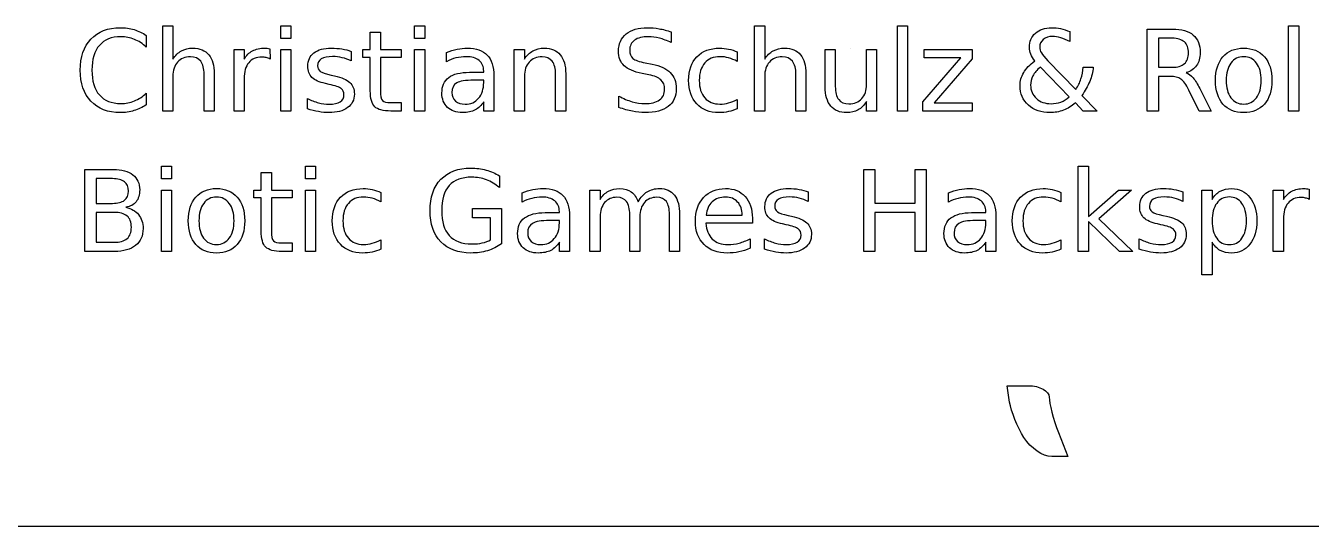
# Model space of a CAD drawing. Extents: x 2.7 to 30.1, y 1.6 to 101.3.
# Drawn here: x 9.32 to 15.95, y 54.48 to 57.06 of the extents above; entities that cross this region are included whole.
import ezdxf

# ---------------------------------------------------------------- set-up
doc = ezdxf.new("R2010")
doc.units = 0
doc.layers.get('0').update_dxf_attribs({"linetype": 'CONTINUOUS'})

msp = doc.modelspace()

# ---------------------------------------------------------------- linework, layer by layer
at = {"color": 7}
for p, q in [((10.028118, 56.622583), (10.028118, 57.062618)), ((10.028118, 57.062618), (10.080436, 57.062618)), ((10.080436, 57.062618), (10.080436, 56.89011)), ((10.636422, 57.062607), (10.688457, 57.062607)), ((10.636422, 56.996714), (10.636422, 57.062607)), ((10.636422, 57.062607), (10.636422, 57.062607)), ((10.688457, 57.062607), (10.688457, 56.996714)), ((11.326453, 57.062607), (11.378488, 57.062607)), ((11.326453, 56.996714), (11.326453, 57.062607)), ((11.326453, 57.062607), (11.326453, 57.062607)), ((11.378488, 57.062607), (11.378488, 56.996714)), ((13.07896, 56.622583), (13.07896, 57.062618)), ((13.07896, 57.062618), (13.131278, 57.062618)), ((13.131278, 57.062618), (13.131278, 56.89011)), ((13.81622, 57.062607), (13.868256, 57.062607)), ((13.81622, 56.622572), (13.81622, 57.062607)), ((13.81622, 57.062607), (13.81622, 57.062607)), ((13.868256, 57.062607), (13.868256, 56.622572)), ((15.832016, 57.062607), (15.884051, 57.062607)), ((15.832016, 56.622572), (15.832016, 57.062607)), ((15.832016, 57.062607), (15.832016, 57.062607)), ((15.884051, 57.062607), (15.884051, 56.622572)), ((9.943563, 57.01227), (9.943563, 56.952032)), ((9.943563, 57.012259), (9.943563, 57.01227)), ((10.688457, 56.996714), (10.636422, 56.996714)), ((11.098234, 56.939313), (11.098234, 57.029243)), ((11.098234, 57.029243), (11.150552, 57.029243)), ((11.150552, 57.029243), (11.150552, 57.029237)), ((11.150552, 57.029237), (11.150552, 56.939307)), ((11.378488, 56.996714), (11.326453, 56.996714)), ((12.649672, 57.030933), (12.649672, 56.975223)), ((12.649672, 57.030902), (12.649672, 57.030933)), ((14.704496, 57.032076), (14.704496, 56.980607)), ((15.103524, 56.622569), (15.103524, 57.044788)), ((15.103524, 57.044788), (15.23248, 57.044788)), ((15.160649, 56.997846), (15.160649, 56.847963)), ((15.160649, 56.997826), (15.160649, 56.997846)), ((15.23248, 56.997826), (15.160649, 56.997826)), ((10.39576, 56.622552), (10.39576, 56.939287)), ((10.39576, 56.939287), (10.448078, 56.939287)), ((10.448078, 56.939287), (10.448078, 56.890079)), ((10.580994, 56.944099), (10.581276, 56.890652)), ((10.636422, 56.939307), (10.688457, 56.939307)), ((10.636422, 56.622572), (10.636422, 56.939307)), ((10.636422, 56.939307), (10.636422, 56.939307)), ((10.688457, 56.939307), (10.688457, 56.622572)), ((10.998971, 56.929974), (10.998971, 56.880768)), ((10.998974, 56.929957), (10.998971, 56.929974)), ((11.060056, 56.898873), (11.060056, 56.939313)), ((11.060056, 56.939313), (11.098234, 56.939313)), ((11.150552, 56.939307), (11.257733, 56.939307)), ((11.257733, 56.939307), (11.257733, 56.898867)), ((11.326453, 56.939307), (11.378488, 56.939307)), ((11.326453, 56.622572), (11.326453, 56.939307)), ((11.326453, 56.939307), (11.326453, 56.939307)), ((11.378488, 56.939307), (11.378488, 56.622572)), ((11.840298, 56.622583), (11.840298, 56.939318)), ((11.840298, 56.939318), (11.892616, 56.939318)), ((11.892616, 56.939318), (11.892616, 56.89011)), ((12.98988, 56.927146), (12.98988, 56.878505)), ((12.98988, 56.927129), (12.98988, 56.927146)), ((13.443208, 56.747568), (13.443208, 56.939307)), ((13.443208, 56.939307), (13.495243, 56.939307)), ((13.495243, 56.939307), (13.495243, 56.749549)), ((13.574144, 56.946941), (13.574144, 56.946941)), ((13.574144, 56.946941), (13.574144, 56.946941)), ((13.65644, 56.759721), (13.65644, 56.939299)), ((13.65644, 56.939299), (13.708475, 56.939299)), ((13.708475, 56.939299), (13.708475, 56.622563)), ((13.954227, 56.939307), (14.201393, 56.939307)), ((13.954227, 56.897736), (13.954227, 56.939307)), ((13.954227, 56.939307), (13.954227, 56.939307)), ((14.201393, 56.939307), (14.201393, 56.891798)), ((15.600686, 56.946941), (15.600686, 56.946941)), ((10.581276, 56.890652), (10.581276, 56.890666)), ((11.098234, 56.898873), (11.060056, 56.898873)), ((11.098234, 56.726929), (11.098234, 56.898873)), ((11.257733, 56.898867), (11.150552, 56.898867)), ((11.150552, 56.898867), (11.150552, 56.726923)), ((11.490477, 56.876823), (11.490477, 56.9249)), ((12.515908, 56.871145), (12.55041, 56.864061)), ((13.947157, 56.670081), (14.142854, 56.897736)), ((14.142854, 56.897736), (13.954227, 56.897736)), ((14.201393, 56.891798), (14.005696, 56.664143)), ((14.591659, 56.88135), (14.591657, 56.881333)), ((14.591657, 56.881333), (14.735319, 56.734278)), ((15.600684, 56.902827), (15.600686, 56.902827)), ((10.080436, 56.801594), (10.080436, 56.622583)), ((10.241351, 56.622572), (10.241351, 56.812047)), ((10.293384, 56.813755), (10.293386, 56.813744)), ((10.293386, 56.813744), (10.293386, 56.622572)), ((10.896032, 56.807797), (10.913849, 56.803846)), ((11.609818, 56.822523), (11.682781, 56.822523)), ((11.682781, 56.822523), (11.682781, 56.827603)), ((11.734816, 56.803293), (11.734816, 56.622583)), ((11.734816, 56.803282), (11.734816, 56.803293)), ((11.892616, 56.801594), (11.892616, 56.622583)), ((12.053531, 56.622572), (12.053531, 56.812047)), ((12.105563, 56.813755), (12.105566, 56.813744)), ((12.105566, 56.813744), (12.105566, 56.622572)), ((12.533724, 56.809722), (12.49894, 56.816523)), ((13.131278, 56.801594), (13.131278, 56.622583)), ((13.292193, 56.622572), (13.292193, 56.812047)), ((13.344225, 56.813755), (13.344228, 56.813744)), ((13.344228, 56.813744), (13.344228, 56.622572)), ((14.701665, 56.69611), (14.551781, 56.84967)), ((14.551781, 56.84967), (14.551782, 56.849659)), ((14.772367, 56.849095), (14.824967, 56.849095)), ((15.160649, 56.847963), (15.23248, 56.847963)), ((15.222865, 56.801015), (15.160649, 56.801015)), ((15.160649, 56.801015), (15.160649, 56.622569)), ((15.303748, 56.820528), (15.303746, 56.820531)), ((10.448078, 56.789405), (10.448078, 56.622552)), ((10.885569, 56.760274), (10.86747, 56.764507)), ((11.682779, 56.781799), (11.631027, 56.781799)), ((11.631027, 56.781799), (11.631028, 56.781787)), ((11.682779, 56.770199), (11.682779, 56.781799)), ((13.443209, 56.74756), (13.443208, 56.747568)), ((15.371052, 56.622569), (15.317038, 56.73088)), ((15.374446, 56.73795), (15.43242, 56.622569)), ((9.943563, 56.714768), (9.943563, 56.655095)), ((10.773863, 56.634151), (10.773863, 56.687884)), ((11.204285, 56.666116), (11.257734, 56.666116)), ((11.257734, 56.666116), (11.257734, 56.622566)), ((11.682781, 56.622583), (11.682781, 56.67066)), ((12.379599, 56.641187), (12.379599, 56.700011)), ((12.98988, 56.682764), (12.98988, 56.63469)), ((13.65644, 56.622563), (13.65644, 56.671204)), ((13.947157, 56.622572), (13.947157, 56.670081)), ((14.005696, 56.664143), (14.201393, 56.664143)), ((14.201393, 56.664143), (14.201393, 56.622572)), ((14.773498, 56.622572), (14.733057, 56.664143)), ((14.765862, 56.703169), (14.844763, 56.622572)), ((10.080436, 56.622583), (10.028118, 56.622583)), ((10.293386, 56.622572), (10.241351, 56.622572)), ((10.448078, 56.622552), (10.39576, 56.622552)), ((10.688457, 56.622572), (10.636422, 56.622572)), ((11.257734, 56.622566), (11.204285, 56.622566)), ((11.378488, 56.622572), (11.326453, 56.622572)), ((11.734816, 56.622583), (11.682781, 56.622583)), ((11.892616, 56.622583), (11.840298, 56.622583)), ((12.105566, 56.622572), (12.053531, 56.622572)), ((13.131278, 56.622583), (13.07896, 56.622583)), ((13.344228, 56.622572), (13.292193, 56.622572)), ((13.708475, 56.622563), (13.65644, 56.622563)), ((13.868256, 56.622572), (13.81622, 56.622572)), ((14.201393, 56.622572), (13.947157, 56.622572)), ((14.844763, 56.622572), (14.773498, 56.622572)), ((15.160649, 56.622569), (15.103524, 56.622569)), ((15.43242, 56.622569), (15.371052, 56.622569)), ((15.884051, 56.622572), (15.832016, 56.622572)), ((10.022182, 56.338639), (10.074217, 56.338639)), ((10.022182, 56.272749), (10.022182, 56.338639)), ((10.022182, 56.338639), (10.022182, 56.338639)), ((10.074217, 56.338639), (10.074217, 56.272749)), ((10.764248, 56.338639), (10.816283, 56.338639)), ((10.764248, 56.272749), (10.764248, 56.338639)), ((10.764248, 56.338639), (10.764248, 56.338639)), ((10.816283, 56.338639), (10.816283, 56.272749)), ((14.74748, 56.338639), (14.799797, 56.338639)), ((14.74748, 55.898604), (14.74748, 56.338639)), ((14.74748, 56.338639), (14.74748, 56.338639)), ((14.799797, 56.338639), (14.799797, 56.078747)), ((9.627393, 56.320825), (9.773318, 56.320825)), ((9.627394, 56.320825), (9.627393, 56.320825)), ((9.627394, 55.898604), (9.627394, 56.320825)), ((9.684519, 56.273881), (9.684519, 56.146621)), ((9.684519, 56.273872), (9.684519, 56.273881)), ((9.769076, 56.273872), (9.684519, 56.273872)), ((10.074217, 56.272749), (10.022182, 56.272749)), ((10.536028, 56.215345), (10.536028, 56.305275)), ((10.536028, 56.305275), (10.588346, 56.305275)), ((10.588346, 56.305275), (10.588346, 56.305269)), ((10.588346, 56.305269), (10.588346, 56.215339)), ((10.816283, 56.272749), (10.764248, 56.272749)), ((11.763944, 56.288291), (11.763944, 56.227489)), ((13.642016, 56.320825), (13.699141, 56.320825)), ((13.642016, 55.898604), (13.642016, 56.320825)), ((13.642016, 56.320825), (13.642016, 56.320825)), ((13.699141, 56.320825), (13.699141, 56.14775)), ((13.906716, 56.14775), (13.906716, 56.320825)), ((13.906716, 56.320825), (13.963842, 56.320825)), ((13.963842, 56.320825), (13.963842, 55.898604)), ((10.022182, 56.215339), (10.074217, 56.215339)), ((10.022182, 55.898604), (10.022182, 56.215339)), ((10.022182, 56.215339), (10.022182, 56.215339)), ((10.074217, 56.215339), (10.074217, 55.898604)), ((10.305547, 56.222976), (10.305547, 56.222976)), ((10.49785, 56.174905), (10.49785, 56.215345)), ((10.49785, 56.215345), (10.536028, 56.215345)), ((10.588346, 56.215339), (10.695527, 56.215339)), ((10.695527, 56.215339), (10.695527, 56.1749)), ((10.764248, 56.215339), (10.816283, 56.215339)), ((10.764248, 55.898604), (10.764248, 56.215339)), ((10.764248, 56.215339), (10.764248, 56.215339)), ((10.816283, 56.215339), (10.816283, 55.898604)), ((11.152814, 56.20319), (11.152814, 56.203178)), ((11.152814, 56.203178), (11.152814, 56.154537)), ((11.880741, 56.15283), (11.880741, 56.200906)), ((12.23056, 55.898618), (12.23056, 56.215353)), ((12.23056, 56.215353), (12.282878, 56.215353)), ((12.282878, 56.215353), (12.282878, 56.166148)), ((13.355257, 56.206009), (13.355257, 56.156801)), ((13.355257, 56.206009), (13.355257, 56.206009)), ((14.078659, 56.15283), (14.078659, 56.200906)), ((14.658398, 56.20319), (14.658398, 56.203178)), ((14.658398, 56.203178), (14.658398, 56.154537)), ((14.799797, 56.078747), (14.955054, 56.215339)), ((15.021512, 56.215339), (14.853529, 56.067153)), ((14.955054, 56.215339), (15.021512, 56.215339)), ((15.287343, 56.206009), (15.287344, 56.206009)), ((15.287344, 56.206009), (15.287344, 56.156801)), ((15.385475, 55.778132), (15.385475, 56.215339)), ((15.385475, 56.215339), (15.437793, 56.215339)), ((15.437793, 56.215339), (15.437793, 56.167263)), ((15.753116, 55.898584), (15.753116, 56.21532)), ((15.753116, 56.21532), (15.805433, 56.21532)), ((15.805433, 56.21532), (15.805433, 56.166114)), ((15.938349, 56.220134), (15.938632, 56.166684)), ((9.684519, 56.146621), (9.769076, 56.146621)), ((10.305545, 56.178859), (10.305547, 56.178859)), ((10.536028, 56.174905), (10.49785, 56.174905)), ((10.536028, 56.002964), (10.536028, 56.174905)), ((10.695527, 56.1749), (10.588346, 56.1749)), ((10.588346, 56.1749), (10.588346, 56.002959)), ((12.479141, 56.15456), (12.479144, 56.154537)), ((13.699141, 56.14775), (13.906716, 56.14775)), ((15.938632, 56.166684), (15.938631, 56.166698)), ((9.684519, 56.100241), (9.684519, 55.945549)), ((9.684519, 56.100218), (9.684519, 56.100241)), ((9.776146, 56.100218), (9.684519, 56.100218)), ((11.625089, 56.072244), (11.625089, 56.119189)), ((11.625089, 56.119189), (11.774973, 56.119189)), ((11.718413, 56.072244), (11.625089, 56.072244)), ((11.718413, 55.958842), (11.718413, 56.072244)), ((11.774973, 56.119189), (11.774973, 55.937915)), ((12.000082, 56.098556), (12.073044, 56.098556)), ((12.073044, 56.098556), (12.073044, 56.103636)), ((12.125079, 56.079325), (12.125079, 55.898615)), ((12.12508, 56.079286), (12.125079, 56.079325)), ((12.282878, 56.077632), (12.282878, 55.898618)), ((12.435591, 55.898607), (12.435591, 56.088082)), ((12.487909, 56.07762), (12.487909, 55.898607)), ((12.640622, 55.898598), (12.640622, 56.088074)), ((12.692939, 56.08977), (12.692939, 55.898598)), ((12.830382, 56.084964), (13.015899, 56.085246)), ((13.015899, 56.085246), (13.015898, 56.085249)), ((13.067933, 56.069995), (13.067933, 56.069981)), ((13.067933, 56.069981), (13.067933, 56.044524)), ((13.252318, 56.083827), (13.270135, 56.079875)), ((13.906716, 56.099676), (13.699141, 56.099676)), ((13.699141, 56.099676), (13.699141, 55.898604)), ((13.906716, 55.898604), (13.906716, 56.099676)), ((14.198, 56.098556), (14.270962, 56.098556)), ((14.270962, 56.098556), (14.270962, 56.103636)), ((14.322997, 56.079325), (14.322997, 55.898615)), ((14.322998, 56.079286), (14.322997, 56.079325)), ((14.853529, 56.067153), (15.028582, 55.898604)), ((15.184404, 56.083827), (15.202221, 56.079875)), ((15.805433, 56.065437), (15.805433, 55.898584)), ((12.073042, 56.057828), (12.02129, 56.057828)), ((12.02129, 56.057828), (12.021292, 56.05782)), ((12.073042, 56.046229), (12.073042, 56.057828)), ((13.067933, 56.044524), (12.828684, 56.044524)), ((13.241855, 56.036326), (13.223756, 56.040559)), ((14.270961, 56.057828), (14.219208, 56.057828)), ((14.219208, 56.057828), (14.21921, 56.05782)), ((14.270961, 56.046229), (14.270961, 56.057828)), ((14.96071, 55.898604), (14.799797, 56.053296)), ((14.799797, 56.053296), (14.799797, 55.898604)), ((15.173941, 56.036326), (15.155842, 56.040559)), ((15.614826, 56.056691), (15.614826, 56.056691)), ((9.684519, 55.945549), (9.776146, 55.945549)), ((10.642079, 55.942151), (10.695529, 55.942151)), ((10.695529, 55.942151), (10.695529, 55.898598)), ((11.152814, 55.958825), (11.152814, 55.910748)), ((11.718413, 55.958813), (11.718413, 55.958842)), ((12.073044, 55.898615), (12.073044, 55.946692)), ((13.055772, 55.963922), (13.055772, 55.914716)), ((13.130149, 55.910181), (13.130149, 55.96391)), ((14.270962, 55.898615), (14.270962, 55.946692)), ((14.658398, 55.958825), (14.658398, 55.910748)), ((15.062235, 55.910181), (15.062235, 55.96391)), ((15.437793, 55.946116), (15.437793, 55.778132)), ((15.437793, 55.946116), (15.437793, 55.946116)), ((9.778975, 55.898604), (9.627394, 55.898604)), ((10.074217, 55.898604), (10.022182, 55.898604)), ((10.695529, 55.898598), (10.642079, 55.898598)), ((10.816283, 55.898604), (10.764248, 55.898604)), ((12.125079, 55.898615), (12.073044, 55.898615)), ((12.282878, 55.898618), (12.23056, 55.898618)), ((12.487909, 55.898607), (12.435591, 55.898607)), ((12.692939, 55.898598), (12.640622, 55.898598)), ((13.699141, 55.898604), (13.642016, 55.898604)), ((13.963842, 55.898604), (13.906716, 55.898604)), ((14.322997, 55.898615), (14.270962, 55.898615)), ((14.799797, 55.898604), (14.74748, 55.898604)), ((15.028582, 55.898604), (14.96071, 55.898604)), ((15.805433, 55.898584), (15.753116, 55.898584)), ((15.437793, 55.778132), (15.385475, 55.778132)), ((14.393851, 55.121215), (14.380914, 55.206053)), ((14.380914, 55.206053), (14.489541, 55.206053)), ((14.645704, 54.96446), (14.69324, 54.840587)), ((14.69324, 54.840587), (14.611168, 54.840587)), ((14.611168, 54.840587), (14.61117, 54.840587))]:
    msp.add_line(p, q, dxfattribs=at)
at = {"color": 5}
msp.add_line((2.694834, 54.481264), (30.070394, 54.481264), dxfattribs=at)
at = {"color": 7}
for points in [[(9.603073, 56.833251), (9.603073, 56.901123), (9.621455, 56.954572), (9.658218, 56.993598)], [(9.658218, 56.993598), (9.694982, 57.032814), (9.745321, 57.052422), (9.809233, 57.052422)], [(9.812627, 57.005482), (9.764363, 57.005482), (9.72741, 56.990683), (9.70177, 56.961083)], [(9.809233, 57.052422), (9.834497, 57.052422), (9.858252, 57.049026), (9.880499, 57.042233)], [(9.881913, 56.99219), (9.860232, 57.001052), (9.837136, 57.005482), (9.812627, 57.005482)], [(9.880499, 57.042233), (9.902934, 57.035629), (9.923956, 57.025638), (9.943563, 57.012259)], [(12.377901, 56.931907), (12.377901, 56.969236), (12.391004, 56.998646), (12.417211, 57.020138)], [(12.417211, 57.020138), (12.443605, 57.041632), (12.479898, 57.052379), (12.526088, 57.052379)], [(12.532593, 57.006041), (12.501485, 57.006041), (12.477447, 57.000011), (12.460479, 56.987951)], [(12.526088, 57.052379), (12.545884, 57.052379), (12.566057, 57.050592), (12.586607, 57.047017)], [(12.588305, 56.998421), (12.569074, 57.003501), (12.550504, 57.006041), (12.532593, 57.006041)], [(12.586607, 57.047017), (12.607157, 57.043442), (12.628179, 57.038071), (12.649672, 57.030902)], [(12.649672, 56.975223), (12.627991, 56.98559), (12.607535, 56.993322), (12.588305, 56.998421)], [(14.495507, 56.950898), (14.495507, 56.98144), (14.50597, 57.00595), (14.526898, 57.024428)], [(14.526898, 57.024428), (14.547825, 57.043092), (14.575633, 57.052424), (14.610323, 57.052424)], [(14.615979, 57.007757), (14.596183, 57.007757), (14.580064, 57.00248), (14.567621, 56.991925)], [(14.610323, 57.052424), (14.625972, 57.052424), (14.641526, 57.050731), (14.656985, 57.047344)], [(14.657551, 57.000673), (14.642657, 57.005396), (14.6288, 57.007757), (14.615979, 57.007757)], [(14.656985, 57.047344), (14.672634, 57.043958), (14.68847, 57.038868), (14.704496, 57.032076)], [(14.704496, 56.980607), (14.688093, 56.989469), (14.672445, 56.996158), (14.657551, 57.000673)], [(15.23248, 57.044788), (15.280745, 57.044788), (15.316755, 57.034701), (15.34051, 57.014528)], [(15.294696, 56.978889), (15.280745, 56.991513), (15.260007, 56.997826), (15.23248, 56.997826)], [(15.34051, 57.014528), (15.364265, 56.994354), (15.376143, 56.963906), (15.376143, 56.923184)], [(9.70177, 56.961083), (9.676129, 56.931672), (9.663309, 56.889063), (9.663309, 56.833256)], [(9.943563, 56.952032), (9.924333, 56.969944), (9.903783, 56.98333), (9.881913, 56.99219)], [(10.080436, 56.89011), (10.092878, 56.909152), (10.10749, 56.923387), (10.12427, 56.932813)], [(10.12427, 56.932813), (10.141237, 56.942239), (10.160751, 56.946952), (10.18281, 56.946952)], [(10.18281, 56.946952), (10.219197, 56.946952), (10.246722, 56.935641), (10.265387, 56.913018)], [(10.448078, 56.890079), (10.459014, 56.90931), (10.473248, 56.923544), (10.490781, 56.932782)], [(10.490781, 56.932782), (10.508315, 56.942208), (10.529619, 56.946921), (10.554694, 56.946921)], [(10.554694, 56.946921), (10.558276, 56.946921), (10.562236, 56.946639), (10.566572, 56.946075)], [(10.566572, 56.946075), (10.570909, 56.945698), (10.575716, 56.94504), (10.580994, 56.944099)], [(10.807801, 56.922591), (10.828917, 56.938809), (10.858893, 56.946919), (10.897731, 56.946919)], [(10.897731, 56.946919), (10.916962, 56.946919), (10.935061, 56.945507), (10.952029, 56.942685)], [(10.952029, 56.942685), (10.968996, 56.939863), (10.984644, 56.93562), (10.998974, 56.929957)], [(11.490477, 56.9249), (11.509519, 56.932256), (11.527996, 56.937722), (11.545906, 56.941297)], [(11.545906, 56.941297), (11.563816, 56.94506), (11.581255, 56.946941), (11.598224, 56.946941)], [(11.598224, 56.946941), (11.644038, 56.946941), (11.678256, 56.935064), (11.70088, 56.911311)], [(11.892616, 56.89011), (11.905058, 56.909152), (11.919669, 56.923387), (11.93645, 56.932813)], [(11.93645, 56.932813), (11.953417, 56.942239), (11.97293, 56.946952), (11.994989, 56.946952)], [(11.994989, 56.946952), (12.031376, 56.946952), (12.058902, 56.935641), (12.077567, 56.913018)], [(12.406464, 56.856399), (12.387422, 56.874498), (12.377901, 56.899668), (12.377901, 56.931907)], [(12.460479, 56.987951), (12.4437, 56.975891), (12.435311, 56.958734), (12.435311, 56.936482)], [(12.435311, 56.936482), (12.435311, 56.917818), (12.440872, 56.903677), (12.451996, 56.894061)], [(12.78174, 56.902514), (12.810208, 56.932113), (12.84914, 56.946913), (12.898536, 56.946913)], [(12.898536, 56.946913), (12.914561, 56.946913), (12.930209, 56.94522), (12.945481, 56.941833)], [(12.945481, 56.941833), (12.960753, 56.938634), (12.975552, 56.933733), (12.98988, 56.927129)], [(13.131278, 56.89011), (13.143722, 56.909152), (13.158333, 56.923387), (13.175112, 56.932813)], [(13.175112, 56.932813), (13.192079, 56.942239), (13.211592, 56.946952), (13.233651, 56.946952)], [(13.233651, 56.946952), (13.270038, 56.946952), (13.297564, 56.935641), (13.316229, 56.913018)], [(14.502576, 56.916114), (14.497863, 56.927986), (14.495507, 56.939581), (14.495507, 56.950898)], [(14.567621, 56.991925), (14.555366, 56.981558), (14.549239, 56.968078), (14.549239, 56.951485)], [(14.549239, 56.951485), (14.549239, 56.941871), (14.551973, 56.932161), (14.557441, 56.922357)], [(15.315905, 56.923175), (15.315905, 56.947873), (15.308836, 56.966445), (15.294696, 56.978889)], [(15.493788, 56.902827), (15.519617, 56.932236), (15.555249, 56.946941), (15.600686, 56.946941)], [(15.600686, 56.946941), (15.645934, 56.946941), (15.681472, 56.932236), (15.707301, 56.902827)], [(10.104758, 56.874839), (10.088543, 56.856927), (10.080436, 56.832512), (10.080436, 56.801594)], [(10.171216, 56.901707), (10.143125, 56.901707), (10.120972, 56.892751), (10.104758, 56.874839)], [(10.223817, 56.879355), (10.212127, 56.894256), (10.194593, 56.901707), (10.171216, 56.901707)], [(10.241351, 56.812047), (10.241351, 56.842023), (10.235506, 56.864459), (10.223817, 56.879355)], [(10.265387, 56.913018), (10.284051, 56.890583), (10.293384, 56.857495), (10.293384, 56.813755)], [(10.471551, 56.871698), (10.455902, 56.852655), (10.448078, 56.825224), (10.448078, 56.789405)], [(10.539423, 56.900544), (10.510012, 56.900544), (10.487388, 56.890928), (10.471551, 56.871698)], [(10.562046, 56.898004), (10.555259, 56.899697), (10.547718, 56.900544), (10.539423, 56.900544)], [(10.581276, 56.890666), (10.575432, 56.894053), (10.569022, 56.896499), (10.562046, 56.898004)], [(10.776128, 56.853588), (10.776128, 56.883375), (10.786685, 56.906376), (10.807801, 56.922591)], [(10.845694, 56.891493), (10.832873, 56.883572), (10.826463, 56.871695), (10.826463, 56.855862)], [(10.90395, 56.903374), (10.878121, 56.903374), (10.858703, 56.899414), (10.845694, 56.891493)], [(10.953158, 56.89773), (10.937321, 56.901493), (10.920919, 56.903374), (10.90395, 56.903374)], [(10.998971, 56.880768), (10.984266, 56.888313), (10.968994, 56.893967), (10.953158, 56.89773)], [(11.539967, 56.896325), (11.52281, 56.891978), (11.506313, 56.885478), (11.490477, 56.876823)], [(11.592851, 56.902816), (11.574751, 56.902816), (11.557123, 56.900652), (11.539967, 56.896325)], [(11.659026, 56.883032), (11.643378, 56.896221), (11.621319, 56.902816), (11.592851, 56.902816)], [(11.682781, 56.827603), (11.682781, 56.851547), (11.674862, 56.870023), (11.659026, 56.883032)], [(11.70088, 56.911311), (11.723504, 56.887555), (11.734816, 56.851545), (11.734816, 56.803282)], [(11.916938, 56.874839), (11.900723, 56.856927), (11.892616, 56.832512), (11.892616, 56.801594)], [(11.983396, 56.901707), (11.955304, 56.901707), (11.933152, 56.892751), (11.916938, 56.874839)], [(12.035996, 56.879355), (12.024307, 56.894256), (12.006773, 56.901707), (11.983396, 56.901707)], [(12.053531, 56.812047), (12.053531, 56.842023), (12.047686, 56.864459), (12.035996, 56.879355)], [(12.077567, 56.913018), (12.096231, 56.890583), (12.105563, 56.857495), (12.105563, 56.813755)], [(12.451996, 56.894061), (12.463307, 56.884635), (12.484611, 56.876996), (12.515908, 56.871145)], [(12.55041, 56.864061), (12.593018, 56.855952), (12.624409, 56.841622), (12.644582, 56.821073)], [(12.73932, 56.780628), (12.73932, 56.832286), (12.75346, 56.872914), (12.78174, 56.902514)], [(12.82218, 56.870563), (12.803516, 56.849259), (12.794183, 56.819283), (12.794183, 56.780633)], [(12.900798, 56.902804), (12.867051, 56.902804), (12.840845, 56.892057), (12.82218, 56.870563)], [(12.945481, 56.896595), (12.930775, 56.900735), (12.915881, 56.902804), (12.900798, 56.902804)], [(12.98988, 56.878505), (12.975174, 56.886614), (12.960375, 56.892644), (12.945481, 56.896595)], [(13.1556, 56.874839), (13.139385, 56.856927), (13.131278, 56.832512), (13.131278, 56.801594)], [(13.222057, 56.901707), (13.193966, 56.901707), (13.171814, 56.892751), (13.1556, 56.874839)], [(13.274658, 56.879355), (13.262969, 56.894256), (13.245435, 56.901707), (13.222057, 56.901707)], [(13.292193, 56.812047), (13.292193, 56.842023), (13.286348, 56.864459), (13.274658, 56.879355)], [(13.316229, 56.913018), (13.334893, 56.890583), (13.344225, 56.857495), (13.344225, 56.813755)], [(14.466378, 56.82081), (14.479011, 56.842114), (14.497958, 56.862099), (14.523221, 56.880766)], [(14.523221, 56.880766), (14.514171, 56.892638), (14.50729, 56.904421), (14.502576, 56.916114)], [(14.557441, 56.922357), (14.563096, 56.912742), (14.574503, 56.899073), (14.591659, 56.88135)], [(15.23248, 56.847963), (15.260006, 56.847963), (15.280745, 56.854275), (15.294696, 56.8669)], [(15.294696, 56.8669), (15.308836, 56.879713), (15.315905, 56.898471), (15.315905, 56.923175)], [(15.376143, 56.923184), (15.376143, 56.8966), (15.369921, 56.874542), (15.357479, 56.857008)], [(15.455327, 56.780656), (15.455327, 56.832692), (15.468147, 56.873416), (15.493788, 56.902827)], [(15.534511, 56.870021), (15.518296, 56.848339), (15.510189, 56.818551), (15.510189, 56.780656)], [(15.600686, 56.902827), (15.572783, 56.902827), (15.550725, 56.891892), (15.534511, 56.870021)], [(15.666576, 56.869739), (15.650361, 56.891798), (15.628397, 56.902827), (15.600684, 56.902827)], [(15.690898, 56.780656), (15.690898, 56.818174), (15.682791, 56.847869), (15.666576, 56.869739)], [(15.707301, 56.902827), (15.73313, 56.873416), (15.746045, 56.832692), (15.746045, 56.780656)], [(9.658218, 56.672903), (9.621455, 56.712119), (9.603073, 56.765568), (9.603073, 56.833251)], [(9.663309, 56.833256), (9.663309, 56.77764), (9.676129, 56.735032), (9.70177, 56.705432)], [(10.797619, 56.795614), (10.783291, 56.809762), (10.776128, 56.829087), (10.776128, 56.853588)], [(10.86747, 56.764507), (10.835231, 56.771299), (10.811947, 56.781668), (10.797619, 56.795614)], [(10.826463, 56.855862), (10.826463, 56.843802), (10.831082, 56.834281), (10.84032, 56.827299)], [(10.84032, 56.827299), (10.849558, 56.820506), (10.868129, 56.814006), (10.896032, 56.807797)], [(10.913849, 56.803846), (10.950801, 56.795925), (10.977007, 56.784708), (10.992467, 56.770194)], [(11.467287, 56.714777), (11.467287, 56.750408), (11.479165, 56.777274), (11.50292, 56.795374)], [(11.50292, 56.795374), (11.526864, 56.813474), (11.562496, 56.822523), (11.609818, 56.822523)], [(12.49894, 56.816523), (12.456331, 56.825009), (12.425506, 56.838301), (12.406464, 56.856399)], [(12.596223, 56.783419), (12.58359, 56.795103), (12.562757, 56.80387), (12.533724, 56.809722)], [(12.644582, 56.821073), (12.664944, 56.800711), (12.675125, 56.773374), (12.675125, 56.739062)], [(14.44743, 56.752939), (14.44743, 56.777071), (14.453746, 56.799694), (14.466378, 56.82081)], [(14.513887, 56.803846), (14.505968, 56.788756), (14.502008, 56.77292), (14.502008, 56.756337)], [(14.551782, 56.849659), (14.534625, 56.834381), (14.521993, 56.81911), (14.513887, 56.803846)], [(14.761337, 56.78801), (14.767559, 56.807239), (14.771236, 56.827601), (14.772367, 56.849095)], [(14.824967, 56.849095), (14.822706, 56.824208), (14.816673, 56.799604), (14.806868, 56.775282)], [(15.276314, 56.787158), (15.263306, 56.796396), (15.245489, 56.801015), (15.222865, 56.801015)], [(15.303746, 56.820531), (15.316, 56.816392), (15.327878, 56.80753), (15.339379, 56.793946)], [(15.357479, 56.857008), (15.345225, 56.839473), (15.327315, 56.827313), (15.303748, 56.820528)], [(15.339379, 56.793946), (15.351068, 56.78038), (15.362757, 56.761715), (15.374446, 56.73795)], [(10.948068, 56.738486), (10.938642, 56.746031), (10.917809, 56.753293), (10.885569, 56.760274)], [(10.962489, 56.705963), (10.962489, 56.720112), (10.957682, 56.730953), (10.948068, 56.738486)], [(10.992467, 56.770194), (11.008115, 56.755857), (11.015939, 56.735778), (11.015939, 56.709956)], [(11.543643, 56.767366), (11.527429, 56.757752), (11.519321, 56.741349), (11.519321, 56.718158)], [(11.631028, 56.781787), (11.588985, 56.781787), (11.559857, 56.77698), (11.543643, 56.767366)], [(11.656479, 56.688471), (11.674012, 56.70902), (11.682779, 56.736263), (11.682779, 56.770199)], [(12.588871, 56.679914), (12.606592, 56.692727), (12.615453, 56.711015), (12.615453, 56.734778)], [(12.615453, 56.734778), (12.615453, 56.755517), (12.609043, 56.771731), (12.596223, 56.783419)], [(12.675125, 56.739062), (12.675125, 56.698151), (12.661362, 56.667138), (12.633836, 56.646022)], [(12.781457, 56.659306), (12.753365, 56.689284), (12.73932, 56.729724), (12.73932, 56.780628)], [(12.794183, 56.780633), (12.794183, 56.741984), (12.803516, 56.711913), (12.82218, 56.690421)], [(13.471489, 56.648296), (13.452636, 56.670921), (13.443209, 56.704009), (13.443209, 56.74756)], [(13.495243, 56.749549), (13.495243, 56.719572), (13.501088, 56.697042), (13.512777, 56.68196)], [(13.631836, 56.686475), (13.648239, 56.704387), (13.65644, 56.728802), (13.65644, 56.759721)], [(14.490698, 56.653111), (14.461853, 56.679128), (14.44743, 56.712404), (14.44743, 56.752939)], [(14.502008, 56.756337), (14.502008, 56.728811), (14.512001, 56.705904), (14.531985, 56.687616)], [(14.735319, 56.734278), (14.746443, 56.751061), (14.755115, 56.768972), (14.761337, 56.78801)], [(14.806868, 56.775282), (14.797064, 56.750962), (14.783395, 56.726924), (14.765862, 56.703169)], [(15.317038, 56.73088), (15.303086, 56.759161), (15.289512, 56.77792), (15.276314, 56.787158)], [(15.493788, 56.658487), (15.468147, 56.688087), (15.455327, 56.72881), (15.455327, 56.780656)], [(15.510189, 56.780656), (15.510189, 56.742761), (15.518201, 56.712878), (15.534226, 56.691008)], [(15.666576, 56.691293), (15.682791, 56.713161), (15.690898, 56.742949), (15.690898, 56.780656)], [(15.746045, 56.780656), (15.746045, 56.72881), (15.73313, 56.688087), (15.707301, 56.658487)], [(9.809233, 56.614365), (9.745321, 56.614365), (9.694982, 56.633878), (9.658218, 56.672903)], [(9.70177, 56.705432), (9.72741, 56.676021), (9.764363, 56.661315), (9.812627, 56.661315)], [(9.812627, 56.661315), (9.837136, 56.661315), (9.860232, 56.665746), (9.881913, 56.674608)], [(9.881913, 56.674608), (9.903783, 56.68347), (9.924333, 56.696856), (9.943563, 56.714768)], [(10.773863, 56.687884), (10.793093, 56.677893), (10.812041, 56.670348), (10.830706, 56.665249)], [(10.830706, 56.665249), (10.84937, 56.660339), (10.867846, 56.657883), (10.886134, 56.657883)], [(10.886134, 56.657883), (10.910644, 56.657883), (10.929497, 56.662032), (10.942694, 56.670329)], [(10.942694, 56.670329), (10.955891, 56.678815), (10.962489, 56.690693), (10.962489, 56.705963)], [(11.015939, 56.709956), (11.015939, 56.680545), (11.00425, 56.657262), (10.980872, 56.640106)], [(11.121142, 56.644918), (11.10587, 56.660008), (11.098234, 56.687345), (11.098234, 56.726929)], [(11.150552, 56.726923), (11.150552, 56.701095), (11.15404, 56.684504), (11.161017, 56.677151)], [(11.161017, 56.677151), (11.168181, 56.669794), (11.182604, 56.666116), (11.204285, 56.666116)], [(11.49585, 56.641532), (11.476808, 56.65982), (11.467287, 56.684235), (11.467287, 56.714777)], [(11.519321, 56.718158), (11.519321, 56.699682), (11.525354, 56.684976), (11.53742, 56.674041)], [(11.53742, 56.674041), (11.549674, 56.663297), (11.566265, 56.657926), (11.587193, 56.657926)], [(11.587193, 56.657926), (11.616039, 56.657926), (11.639134, 56.668107), (11.656479, 56.688471)], [(11.682781, 56.67066), (11.670903, 56.651429), (11.656103, 56.637195), (11.638381, 56.627957)], [(12.379599, 56.700011), (12.402789, 56.68701), (12.425507, 56.677206), (12.447754, 56.6706)], [(12.447754, 56.6706), (12.470001, 56.663996), (12.49187, 56.660694), (12.513363, 56.660694)], [(12.513363, 56.660694), (12.54598, 56.660694), (12.571149, 56.667101), (12.588871, 56.679914)], [(12.82218, 56.690421), (12.840844, 56.669117), (12.86705, 56.658465), (12.900798, 56.658465)], [(12.900798, 56.658465), (12.91588, 56.658465), (12.930774, 56.66044), (12.945481, 56.664392)], [(12.945481, 56.664392), (12.960374, 56.668531), (12.975174, 56.674655), (12.98988, 56.682764)], [(13.512777, 56.68196), (13.524467, 56.667059), (13.542001, 56.659608), (13.565378, 56.659608)], [(13.565378, 56.659608), (13.59347, 56.659608), (13.615622, 56.668564), (13.631836, 56.686475)], [(13.65644, 56.671204), (13.643808, 56.651974), (13.629102, 56.637645), (13.612323, 56.628219)], [(14.531985, 56.687616), (14.55197, 56.669328), (14.577045, 56.660184), (14.60721, 56.660184)], [(14.60721, 56.660184), (14.62512, 56.660184), (14.641899, 56.663109), (14.657548, 56.668961)], [(14.657548, 56.668961), (14.673196, 56.675), (14.687902, 56.68405), (14.701665, 56.69611)], [(14.733057, 56.664143), (14.71345, 56.64736), (14.6929, 56.634823), (14.671407, 56.626531)], [(15.534226, 56.691008), (15.55044, 56.669328), (15.572593, 56.658487), (15.600684, 56.658487)], [(15.600684, 56.658487), (15.628398, 56.658487), (15.650362, 56.669423), (15.666576, 56.691293)], [(9.879933, 56.624553), (9.857686, 56.617761), (9.83412, 56.614365), (9.809233, 56.614365)], [(9.943563, 56.655095), (9.923579, 56.64153), (9.902369, 56.631349), (9.879933, 56.624553)], [(10.831837, 56.619448), (10.813549, 56.622646), (10.794224, 56.627547), (10.773863, 56.634151)], [(10.885003, 56.614368), (10.868036, 56.614368), (10.850314, 56.616061), (10.831837, 56.619448)], [(10.980872, 56.640106), (10.957683, 56.622947), (10.925726, 56.614368), (10.885003, 56.614368)], [(11.204285, 56.622566), (11.164127, 56.622566), (11.136413, 56.630017), (11.121142, 56.644918)], [(11.573337, 56.614382), (11.540909, 56.614382), (11.51508, 56.623432), (11.49585, 56.641532)], [(11.638381, 56.627957), (11.620659, 56.618907), (11.598978, 56.614382), (11.573337, 56.614382)], [(12.44945, 56.621121), (12.427015, 56.625656), (12.403731, 56.632344), (12.379599, 56.641187)], [(12.513363, 56.614348), (12.493379, 56.614348), (12.472075, 56.616606), (12.44945, 56.621121)], [(12.633836, 56.646022), (12.606498, 56.624906), (12.566341, 56.614348), (12.513363, 56.614348)], [(12.895142, 56.614342), (12.847443, 56.614342), (12.809548, 56.62933), (12.781457, 56.659306)], [(12.944632, 56.619422), (12.929172, 56.616036), (12.912675, 56.614342), (12.895142, 56.614342)], [(12.98988, 56.63469), (12.975363, 56.627898), (12.96028, 56.622809), (12.944632, 56.619422)], [(13.55435, 56.614362), (13.517963, 56.614362), (13.490343, 56.625673), (13.471489, 56.648296)], [(13.612323, 56.628219), (13.595733, 56.618981), (13.576408, 56.614362), (13.55435, 56.614362)], [(14.602121, 56.614368), (14.556685, 56.614368), (14.519544, 56.627282), (14.490698, 56.653111)], [(14.671407, 56.626531), (14.649914, 56.618422), (14.626819, 56.614368), (14.602121, 56.614368)], [(15.600686, 56.61437), (15.555249, 56.61437), (15.519617, 56.629076), (15.493788, 56.658487)], [(15.707301, 56.658487), (15.681472, 56.629076), (15.645934, 56.61437), (15.600686, 56.61437)], [(9.831292, 56.258039), (9.817717, 56.268595), (9.796978, 56.273872), (9.769076, 56.273872)], [(9.773318, 56.320825), (9.816869, 56.320825), (9.850428, 56.311776), (9.873995, 56.293676)], [(9.873995, 56.293676), (9.897561, 56.275576), (9.909345, 56.249841), (9.909345, 56.216471)], [(11.406202, 56.109289), (11.406202, 56.17829), (11.424773, 56.232021), (11.461914, 56.270483)], [(11.461914, 56.270483), (11.499244, 56.309132), (11.550902, 56.328457), (11.616888, 56.328457)], [(11.621696, 56.281503), (11.570038, 56.281503), (11.5312, 56.267081), (11.505182, 56.238236)], [(11.616888, 56.328457), (11.644414, 56.328457), (11.670526, 56.325061), (11.695224, 56.318269)], [(11.696638, 56.267929), (11.672883, 56.276978), (11.647902, 56.281503), (11.621696, 56.281503)], [(11.695224, 56.318269), (11.72011, 56.311476), (11.743017, 56.301484), (11.763944, 56.288291)], [(11.763944, 56.227489), (11.742828, 56.245401), (11.720393, 56.258881), (11.696638, 56.267929)], [(9.851936, 56.210248), (9.851936, 56.231552), (9.845055, 56.247482), (9.831292, 56.258039)], [(9.831292, 56.162171), (9.845055, 56.172727), (9.851936, 56.188752), (9.851936, 56.210248)], [(9.909345, 56.216471), (9.909345, 56.190642), (9.903312, 56.170092), (9.891246, 56.15482)], [(10.198648, 56.178859), (10.224478, 56.208271), (10.26011, 56.222976), (10.305547, 56.222976)], [(10.305547, 56.222976), (10.350795, 56.222976), (10.386333, 56.208271), (10.412162, 56.178859)], [(10.944674, 56.178574), (10.973142, 56.208174), (11.012074, 56.222973), (11.06147, 56.222973)], [(11.06147, 56.222973), (11.077495, 56.222973), (11.093143, 56.22128), (11.108415, 56.217893)], [(11.108415, 56.217893), (11.123687, 56.214695), (11.138486, 56.209794), (11.152814, 56.20319)], [(11.505182, 56.238236), (11.479353, 56.209391), (11.466439, 56.166406), (11.466439, 56.10928)], [(11.880741, 56.200906), (11.899783, 56.208263), (11.918259, 56.213729), (11.93617, 56.217304)], [(11.93617, 56.217304), (11.954079, 56.221066), (11.971519, 56.222948), (11.988487, 56.222948)], [(11.988487, 56.222948), (12.034301, 56.222948), (12.06852, 56.21107), (12.091144, 56.187315)], [(12.282878, 56.166148), (12.294756, 56.185567), (12.30899, 56.199895), (12.325581, 56.209133)], [(12.325581, 56.209133), (12.342172, 56.218371), (12.361874, 56.22299), (12.384686, 56.22299)], [(12.384686, 56.22299), (12.407687, 56.22299), (12.4272, 56.217148), (12.443226, 56.205464)], [(12.443226, 56.205464), (12.45944, 56.19378), (12.471412, 56.176812), (12.479141, 56.15456)], [(12.479144, 56.154537), (12.492153, 56.177917), (12.507707, 56.195168), (12.525806, 56.206291)], [(12.525806, 56.206291), (12.543906, 56.217411), (12.56521, 56.222971), (12.589719, 56.222971)], [(12.589719, 56.222971), (12.622712, 56.222971), (12.648164, 56.211376), (12.666075, 56.188187)], [(12.816241, 56.177177), (12.844333, 56.207719), (12.882133, 56.22299), (12.929644, 56.22299)], [(12.929644, 56.22299), (12.972252, 56.22299), (13.005905, 56.209227), (13.030603, 56.181701)], [(13.13241, 56.12964), (13.13241, 56.159429), (13.142968, 56.18243), (13.164084, 56.198643)], [(13.164084, 56.198643), (13.1852, 56.214861), (13.215177, 56.222971), (13.254014, 56.222971)], [(13.254014, 56.222971), (13.273245, 56.222971), (13.291344, 56.221559), (13.308312, 56.218737)], [(13.308312, 56.218737), (13.325279, 56.215915), (13.340927, 56.211672), (13.355257, 56.206009)], [(14.078659, 56.200906), (14.097701, 56.208263), (14.116177, 56.213729), (14.134088, 56.217304)], [(14.134088, 56.217304), (14.151998, 56.221066), (14.169437, 56.222948), (14.186406, 56.222948)], [(14.186406, 56.222948), (14.232219, 56.222948), (14.266438, 56.21107), (14.289062, 56.187315)], [(14.450257, 56.178574), (14.478725, 56.208174), (14.517658, 56.222973), (14.567053, 56.222973)], [(14.567053, 56.222973), (14.583078, 56.222973), (14.598726, 56.22128), (14.613998, 56.217893)], [(14.613998, 56.217893), (14.62927, 56.214695), (14.64407, 56.209794), (14.658398, 56.20319)], [(15.064497, 56.12964), (15.064497, 56.159429), (15.075055, 56.18243), (15.096171, 56.198643)], [(15.096171, 56.198643), (15.117286, 56.214861), (15.147263, 56.222971), (15.186101, 56.222971)], [(15.186101, 56.222971), (15.205331, 56.222971), (15.223431, 56.221559), (15.240398, 56.218737)], [(15.240398, 56.218737), (15.257366, 56.215915), (15.273014, 56.211672), (15.287343, 56.206009)], [(15.437793, 56.167263), (15.448728, 56.186117), (15.462491, 56.200069), (15.479082, 56.209119)], [(15.479082, 56.209119), (15.495861, 56.218357), (15.515845, 56.222976), (15.539035, 56.222976)], [(15.539035, 56.222976), (15.577496, 56.222976), (15.608698, 56.207705), (15.632642, 56.177163)], [(15.805433, 56.166114), (15.816369, 56.185345), (15.830603, 56.199579), (15.848136, 56.208817)], [(15.848136, 56.208817), (15.86567, 56.218243), (15.886974, 56.222956), (15.912049, 56.222956)], [(15.912049, 56.222956), (15.915631, 56.222956), (15.919591, 56.222674), (15.923928, 56.22211)], [(15.923928, 56.22211), (15.928265, 56.221733), (15.933072, 56.221075), (15.938349, 56.220134)], [(9.769076, 56.146621), (9.796979, 56.146621), (9.817718, 56.151804), (9.831292, 56.162171)], [(9.891246, 56.15482), (9.87918, 56.139542), (9.861458, 56.130022), (9.838079, 56.126259)], [(10.160188, 56.056691), (10.160188, 56.108725), (10.173008, 56.149448), (10.198648, 56.178859)], [(10.239372, 56.146054), (10.223157, 56.124373), (10.21505, 56.094586), (10.21505, 56.056691)], [(10.305547, 56.178859), (10.277644, 56.178859), (10.255585, 56.167924), (10.239372, 56.146054)], [(10.371437, 56.145771), (10.355222, 56.16783), (10.333258, 56.178859), (10.305545, 56.178859)], [(10.395759, 56.056691), (10.395759, 56.094208), (10.387651, 56.123901), (10.371437, 56.145771)], [(10.412162, 56.178859), (10.437991, 56.149448), (10.450906, 56.108725), (10.450906, 56.056691)], [(10.902254, 56.056688), (10.902254, 56.108346), (10.916394, 56.148975), (10.944674, 56.178574)], [(10.985114, 56.146627), (10.96645, 56.125321), (10.957117, 56.095344), (10.957117, 56.056697)], [(11.063732, 56.178865), (11.029985, 56.178865), (11.003779, 56.168119), (10.985114, 56.146627)], [(11.108415, 56.172628), (11.093709, 56.176786), (11.078815, 56.178865), (11.063732, 56.178865)], [(11.152814, 56.154537), (11.138108, 56.162646), (11.123309, 56.168677), (11.108415, 56.172628)], [(11.930231, 56.172331), (11.913073, 56.167985), (11.896577, 56.161485), (11.880741, 56.15283)], [(11.983114, 56.178851), (11.965014, 56.178851), (11.947387, 56.176678), (11.930231, 56.172331)], [(12.049289, 56.159067), (12.033641, 56.172256), (12.011583, 56.178851), (11.983114, 56.178851)], [(12.073044, 56.103636), (12.073044, 56.127579), (12.065126, 56.146057), (12.049289, 56.159067)], [(12.091144, 56.187315), (12.113768, 56.163559), (12.12508, 56.127549), (12.12508, 56.079286)], [(12.306351, 56.150592), (12.290703, 56.13268), (12.282878, 56.10836), (12.282878, 56.077632)], [(12.369698, 56.177742), (12.343115, 56.177742), (12.321999, 56.168692), (12.306351, 56.150592)], [(12.419471, 56.155672), (12.408724, 56.170385), (12.392133, 56.177742), (12.369698, 56.177742)], [(12.435591, 56.088082), (12.435591, 56.118625), (12.430218, 56.141154), (12.419471, 56.155672)], [(12.511381, 56.150866), (12.495733, 56.132954), (12.487909, 56.108539), (12.487909, 56.07762)], [(12.575294, 56.177733), (12.548334, 56.177733), (12.52703, 56.168777), (12.511381, 56.150866)], [(12.624501, 56.155663), (12.613754, 56.170377), (12.597352, 56.177733), (12.575294, 56.177733)], [(12.640622, 56.088074), (12.640622, 56.118428), (12.635248, 56.140958), (12.624501, 56.155663)], [(12.666075, 56.188187), (12.683984, 56.165186), (12.692939, 56.13238), (12.692939, 56.08977)], [(12.774387, 56.053874), (12.774387, 56.105722), (12.788338, 56.146823), (12.816241, 56.177177)], [(12.860359, 56.154249), (12.843014, 56.137843), (12.833021, 56.114748), (12.830382, 56.084964)], [(12.93021, 56.178859), (12.901176, 56.178859), (12.877892, 56.170656), (12.860359, 56.154249)], [(12.991861, 56.153403), (12.976401, 56.170374), (12.95585, 56.178859), (12.93021, 56.178859)], [(13.015898, 56.085249), (13.015521, 56.113718), (13.007509, 56.136436), (12.991861, 56.153403)], [(13.030603, 56.181701), (13.055489, 56.154363), (13.067933, 56.117128), (13.067933, 56.069995)], [(13.20198, 56.167525), (13.18916, 56.159604), (13.182749, 56.147726), (13.182749, 56.131892)], [(13.182749, 56.131892), (13.182749, 56.119832), (13.187368, 56.11031), (13.196606, 56.103328)], [(13.260237, 56.179407), (13.234408, 56.179407), (13.214989, 56.175446), (13.20198, 56.167525)], [(13.309444, 56.173762), (13.293607, 56.177525), (13.277205, 56.179407), (13.260237, 56.179407)], [(13.355257, 56.156801), (13.340551, 56.164345), (13.32528, 56.169999), (13.309444, 56.173762)], [(14.128149, 56.172331), (14.110992, 56.167985), (14.094495, 56.161485), (14.078659, 56.15283)], [(14.181033, 56.178851), (14.162933, 56.178851), (14.145305, 56.176678), (14.128149, 56.172331)], [(14.247208, 56.159067), (14.231559, 56.172256), (14.209501, 56.178851), (14.181033, 56.178851)], [(14.270962, 56.103636), (14.270962, 56.127579), (14.263044, 56.146057), (14.247208, 56.159067)], [(14.289062, 56.187315), (14.311686, 56.163559), (14.322998, 56.127549), (14.322998, 56.079286)], [(14.407837, 56.056688), (14.407837, 56.108346), (14.421977, 56.148975), (14.450257, 56.178574)], [(14.490697, 56.146627), (14.472033, 56.125321), (14.462701, 56.095344), (14.462701, 56.056697)], [(14.569316, 56.178865), (14.535568, 56.178865), (14.509362, 56.168119), (14.490697, 56.146627)], [(14.613998, 56.172628), (14.599292, 56.176786), (14.584398, 56.178865), (14.569316, 56.178865)], [(14.658398, 56.154537), (14.643692, 56.162646), (14.628892, 56.168677), (14.613998, 56.172628)], [(15.134066, 56.167525), (15.121246, 56.159604), (15.114836, 56.147726), (15.114836, 56.131892)], [(15.114836, 56.131892), (15.114836, 56.119832), (15.119455, 56.11031), (15.128693, 56.103328)], [(15.192323, 56.179407), (15.166494, 56.179407), (15.147075, 56.175446), (15.134066, 56.167525)], [(15.24153, 56.173762), (15.225694, 56.177525), (15.209291, 56.179407), (15.192323, 56.179407)], [(15.287344, 56.156801), (15.272638, 56.164345), (15.257367, 56.169999), (15.24153, 56.173762)], [(15.461266, 56.146621), (15.445618, 56.124939), (15.437793, 56.094962), (15.437793, 56.056691)], [(15.52631, 56.179424), (15.498784, 56.179424), (15.477103, 56.168489), (15.461266, 56.146621)], [(15.591071, 56.146621), (15.575423, 56.168489), (15.553836, 56.179424), (15.52631, 56.179424)], [(15.614826, 56.056691), (15.614826, 56.094962), (15.606907, 56.124939), (15.591071, 56.146621)], [(15.632642, 56.177163), (15.656774, 56.146621), (15.66884, 56.106464), (15.66884, 56.056691)], [(15.828906, 56.14773), (15.813257, 56.12869), (15.805433, 56.101258), (15.805433, 56.065437)], [(15.896778, 56.176576), (15.867367, 56.176576), (15.844743, 56.166961), (15.828906, 56.14773)], [(15.919401, 56.174036), (15.912614, 56.175729), (15.905073, 56.176576), (15.896778, 56.176576)], [(15.938631, 56.166698), (15.932787, 56.170085), (15.926377, 56.172531), (15.919401, 56.174036)], [(9.844301, 56.081281), (9.829595, 56.093906), (9.806877, 56.100218), (9.776146, 56.100218)], [(9.838079, 56.126259), (9.866171, 56.120219), (9.887946, 56.107587), (9.903406, 56.088362)], [(9.866641, 56.023025), (9.866641, 56.04942), (9.859194, 56.068839), (9.844301, 56.081281)], [(9.903406, 56.088362), (9.919054, 56.069321), (9.926879, 56.045473), (9.926879, 56.016816)], [(11.461914, 55.948092), (11.424773, 55.986741), (11.406202, 56.040473), (11.406202, 56.109289)], [(11.466439, 56.10928), (11.466439, 56.052343), (11.479353, 56.009451), (11.505182, 55.980604)], [(11.857551, 55.990809), (11.857551, 56.02644), (11.869428, 56.053306), (11.893183, 56.071406)], [(11.893183, 56.071406), (11.917127, 56.089506), (11.95276, 56.098556), (12.000082, 56.098556)], [(13.153904, 56.071666), (13.139575, 56.085814), (13.13241, 56.105139), (13.13241, 56.12964)], [(13.223756, 56.040559), (13.191517, 56.047351), (13.168233, 56.05772), (13.153904, 56.071666)], [(13.196606, 56.103328), (13.205844, 56.096536), (13.224415, 56.090035), (13.252318, 56.083827)], [(13.270135, 56.079875), (13.307087, 56.071954), (13.333293, 56.060737), (13.348753, 56.046223)], [(14.055469, 55.990809), (14.055469, 56.02644), (14.067347, 56.053306), (14.091102, 56.071406)], [(14.091102, 56.071406), (14.115045, 56.089506), (14.150678, 56.098556), (14.198, 56.098556)], [(15.085991, 56.071666), (15.071662, 56.085814), (15.064497, 56.105139), (15.064497, 56.12964)], [(15.155842, 56.040559), (15.123603, 56.047351), (15.100319, 56.05772), (15.085991, 56.071666)], [(15.128693, 56.103328), (15.137931, 56.096536), (15.156501, 56.090035), (15.184404, 56.083827)], [(15.202221, 56.079875), (15.239173, 56.071954), (15.265379, 56.060737), (15.280839, 56.046223)], [(9.844301, 55.964486), (9.859194, 55.977299), (9.866641, 55.996812), (9.866641, 56.023025)], [(9.926879, 56.016816), (9.926879, 55.979109), (9.914058, 55.94998), (9.888418, 55.929428)], [(10.198648, 55.93452), (10.173008, 55.964119), (10.160188, 56.004843), (10.160188, 56.056691)], [(10.21505, 56.056691), (10.21505, 56.018794), (10.223062, 55.988911), (10.239087, 55.967043)], [(10.371437, 55.967325), (10.387651, 55.989196), (10.395759, 56.018984), (10.395759, 56.056691)], [(10.450906, 56.056691), (10.450906, 56.004843), (10.437991, 55.964119), (10.412162, 55.93452)], [(10.558936, 55.92095), (10.543664, 55.93604), (10.536028, 55.963378), (10.536028, 56.002964)], [(10.588346, 56.002959), (10.588346, 55.97713), (10.591834, 55.960539), (10.598811, 55.953186)], [(10.944391, 55.935366), (10.916299, 55.965342), (10.902254, 56.005783), (10.902254, 56.056688)], [(10.957117, 56.056697), (10.957117, 56.018047), (10.96645, 55.987975), (10.985114, 55.966481)], [(11.933907, 56.043398), (11.917692, 56.033784), (11.909585, 56.017381), (11.909585, 55.99419)], [(12.021292, 56.05782), (11.979249, 56.05782), (11.950121, 56.053013), (11.933907, 56.043398)], [(12.046742, 55.9645), (12.064276, 55.98505), (12.073042, 56.012293), (12.073042, 56.046229)], [(12.818503, 55.934534), (12.789092, 55.963945), (12.774387, 56.003725), (12.774387, 56.053874)], [(12.828684, 56.044524), (12.830946, 56.008703), (12.841692, 55.981365), (12.860923, 55.96251)], [(13.304353, 56.014538), (13.294927, 56.022083), (13.274094, 56.029345), (13.241855, 56.036326)], [(13.318775, 55.982015), (13.318775, 55.996164), (13.313968, 56.007005), (13.304353, 56.014538)], [(13.348753, 56.046223), (13.364401, 56.031886), (13.372225, 56.011807), (13.372225, 55.985986)], [(14.131825, 56.043398), (14.11561, 56.033784), (14.107503, 56.017381), (14.107503, 55.99419)], [(14.21921, 56.05782), (14.177167, 56.05782), (14.148039, 56.053013), (14.131825, 56.043398)], [(14.24466, 55.9645), (14.262194, 55.98505), (14.270961, 56.012293), (14.270961, 56.046229)], [(14.449974, 55.935366), (14.421883, 55.965342), (14.407837, 56.005783), (14.407837, 56.056688)], [(14.462701, 56.056697), (14.462701, 56.018047), (14.472033, 55.987975), (14.490697, 55.966481)], [(15.23644, 56.014538), (15.227014, 56.022083), (15.206181, 56.029345), (15.173941, 56.036326)], [(15.250862, 55.982015), (15.250862, 55.996164), (15.246054, 56.007005), (15.23644, 56.014538)], [(15.280839, 56.046223), (15.296488, 56.031886), (15.304312, 56.011807), (15.304312, 55.985986)], [(15.437793, 56.056691), (15.437793, 56.018418), (15.445618, 55.988346), (15.461266, 55.966476)], [(15.591071, 55.966476), (15.606907, 55.988346), (15.614826, 56.018418), (15.614826, 56.056691)], [(15.66884, 56.056691), (15.66884, 56.006916), (15.656774, 55.966758), (15.632642, 55.936216)], [(9.776146, 55.945549), (9.806877, 55.945549), (9.829595, 55.951861), (9.844301, 55.964486)], [(10.305547, 55.890403), (10.26011, 55.890403), (10.224478, 55.905108), (10.198648, 55.93452)], [(10.239087, 55.967043), (10.255301, 55.945361), (10.277454, 55.93452), (10.305545, 55.93452)], [(10.305545, 55.93452), (10.333259, 55.93452), (10.355223, 55.945455), (10.371437, 55.967325)], [(10.412162, 55.93452), (10.386333, 55.905108), (10.350795, 55.890403), (10.305547, 55.890403)], [(10.598811, 55.953186), (10.605976, 55.945829), (10.620398, 55.942151), (10.642079, 55.942151)], [(11.058076, 55.8904), (11.010378, 55.8904), (10.972482, 55.905389), (10.944391, 55.935366)], [(10.985114, 55.966481), (11.003778, 55.945177), (11.029984, 55.934525), (11.063732, 55.934525)], [(11.063732, 55.934525), (11.078814, 55.934525), (11.093708, 55.936501), (11.108415, 55.940452)], [(11.108415, 55.940452), (11.123308, 55.94461), (11.138108, 55.950734), (11.152814, 55.958825)], [(11.616888, 55.8904), (11.550902, 55.8904), (11.499244, 55.909631), (11.461914, 55.948092)], [(11.505182, 55.980604), (11.5312, 55.951759), (11.570038, 55.937336), (11.621696, 55.937336)], [(11.621696, 55.937336), (11.641869, 55.937336), (11.659874, 55.93903), (11.675711, 55.942416)], [(11.675711, 55.942416), (11.691547, 55.945991), (11.705781, 55.951457), (11.718413, 55.958813)], [(11.774973, 55.937915), (11.752915, 55.922261), (11.728594, 55.910383), (11.702011, 55.902281)], [(11.886113, 55.917564), (11.867072, 55.935852), (11.857551, 55.960267), (11.857551, 55.990809)], [(11.909585, 55.99419), (11.909585, 55.975714), (11.915618, 55.961008), (11.927684, 55.950073)], [(11.927684, 55.950073), (11.939938, 55.93933), (11.956529, 55.933958), (11.977456, 55.933958)], [(11.977456, 55.933958), (12.006302, 55.933958), (12.029397, 55.944139), (12.046742, 55.9645)], [(12.073044, 55.946692), (12.061166, 55.927461), (12.046366, 55.913227), (12.028644, 55.903989)], [(12.938693, 55.890417), (12.888166, 55.890417), (12.848103, 55.905122), (12.818503, 55.934534)], [(12.860923, 55.96251), (12.880342, 55.943846), (12.907303, 55.934514), (12.941804, 55.934514)], [(12.941804, 55.934514), (12.961789, 55.934514), (12.981113, 55.93696), (12.999778, 55.941852)], [(12.999778, 55.941852), (13.018631, 55.946762), (13.037296, 55.954119), (13.055772, 55.963922)], [(13.130149, 55.96391), (13.149379, 55.95392), (13.168327, 55.946375), (13.186991, 55.941276)], [(13.186991, 55.941276), (13.205656, 55.936384), (13.224132, 55.933938), (13.24242, 55.933938)], [(13.24242, 55.933938), (13.266929, 55.933938), (13.285783, 55.938087), (13.29898, 55.946384)], [(13.29898, 55.946384), (13.312177, 55.95487), (13.318775, 55.966747), (13.318775, 55.982015)], [(13.372225, 55.985986), (13.372225, 55.956574), (13.360536, 55.933291), (13.337158, 55.916136)], [(14.084032, 55.917564), (14.06499, 55.935852), (14.055469, 55.960267), (14.055469, 55.990809)], [(14.107503, 55.99419), (14.107503, 55.975714), (14.113536, 55.961008), (14.125602, 55.950073)], [(14.125602, 55.950073), (14.137856, 55.93933), (14.154447, 55.933958), (14.175375, 55.933958)], [(14.175375, 55.933958), (14.20422, 55.933958), (14.227315, 55.944139), (14.24466, 55.9645)], [(14.270962, 55.946692), (14.259085, 55.927461), (14.244285, 55.913227), (14.226563, 55.903989)], [(14.56366, 55.8904), (14.515961, 55.8904), (14.478066, 55.905389), (14.449974, 55.935366)], [(14.490697, 55.966481), (14.509361, 55.945177), (14.535568, 55.934525), (14.569316, 55.934525)], [(14.569316, 55.934525), (14.584397, 55.934525), (14.599292, 55.936501), (14.613998, 55.940452)], [(14.613998, 55.940452), (14.628892, 55.94461), (14.643692, 55.950734), (14.658398, 55.958825)], [(15.062235, 55.96391), (15.081466, 55.95392), (15.100413, 55.946375), (15.119078, 55.941276)], [(15.119078, 55.941276), (15.137742, 55.936384), (15.156218, 55.933938), (15.174507, 55.933938)], [(15.174507, 55.933938), (15.199016, 55.933938), (15.217869, 55.938087), (15.231067, 55.946384)], [(15.231067, 55.946384), (15.244263, 55.95487), (15.250862, 55.966747), (15.250862, 55.982015)], [(15.304312, 55.985986), (15.304312, 55.956574), (15.292623, 55.933291), (15.269244, 55.916136)], [(15.479082, 55.903978), (15.462491, 55.913216), (15.448728, 55.927262), (15.437793, 55.946116)], [(15.461266, 55.966476), (15.477102, 55.944795), (15.498784, 55.933955), (15.52631, 55.933955)], [(15.52631, 55.933955), (15.553836, 55.933955), (15.575423, 55.944795), (15.591071, 55.966476)], [(15.632642, 55.936216), (15.608698, 55.905674), (15.577496, 55.890403), (15.539035, 55.890403)], [(9.888418, 55.929428), (9.862777, 55.908879), (9.826296, 55.898604), (9.778975, 55.898604)], [(10.642079, 55.898598), (10.601922, 55.898598), (10.574207, 55.906049), (10.558936, 55.92095)], [(11.107566, 55.89548), (11.092106, 55.892093), (11.075609, 55.8904), (11.058076, 55.8904)], [(11.152814, 55.910748), (11.138297, 55.903956), (11.123214, 55.898867), (11.107566, 55.89548)], [(11.702011, 55.902281), (11.675428, 55.89436), (11.647054, 55.8904), (11.616888, 55.8904)], [(11.9636, 55.890414), (11.931173, 55.890414), (11.905344, 55.899464), (11.886113, 55.917564)], [(12.028644, 55.903989), (12.010923, 55.894939), (11.989241, 55.890414), (11.9636, 55.890414)], [(12.998364, 55.896626), (12.978756, 55.892486), (12.958866, 55.890417), (12.938693, 55.890417)], [(13.055772, 55.914716), (13.037108, 55.906795), (13.017972, 55.900765), (12.998364, 55.896626)], [(13.188123, 55.895477), (13.169835, 55.898676), (13.15051, 55.903577), (13.130149, 55.910181)], [(13.241289, 55.890397), (13.224322, 55.890397), (13.2066, 55.89209), (13.188123, 55.895477)], [(13.337158, 55.916136), (13.313968, 55.898977), (13.282012, 55.890397), (13.241289, 55.890397)], [(14.161519, 55.890414), (14.129091, 55.890414), (14.103262, 55.899464), (14.084032, 55.917564)], [(14.226563, 55.903989), (14.208841, 55.894939), (14.18716, 55.890414), (14.161519, 55.890414)], [(14.613149, 55.89548), (14.597689, 55.892093), (14.581193, 55.8904), (14.56366, 55.8904)], [(14.658398, 55.910748), (14.64388, 55.903956), (14.628797, 55.898867), (14.613149, 55.89548)], [(15.120209, 55.895477), (15.101921, 55.898676), (15.082596, 55.903577), (15.062235, 55.910181)], [(15.173376, 55.890397), (15.156408, 55.890397), (15.138686, 55.89209), (15.120209, 55.895477)], [(15.269244, 55.916136), (15.246055, 55.898977), (15.214099, 55.890397), (15.173376, 55.890397)], [(15.539035, 55.890403), (15.515846, 55.890403), (15.495861, 55.894928), (15.479082, 55.903978)], [(14.489541, 55.206053), (14.549286, 55.206053), (14.598168, 55.179581), (14.598168, 55.147196)], [(14.598168, 55.147196), (14.598168, 55.114825), (14.61956, 55.032594), (14.645704, 54.96446)], [(14.467943, 54.938478), (14.434307, 54.992318), (14.400966, 55.074552), (14.393851, 55.121215)], [(14.61117, 54.840587), (14.56603, 54.840587), (14.501578, 54.884636), (14.467943, 54.938478)]]:
    msp.add_open_spline(points, degree=3, dxfattribs=at)

doc.saveas('drawing.dxf')
